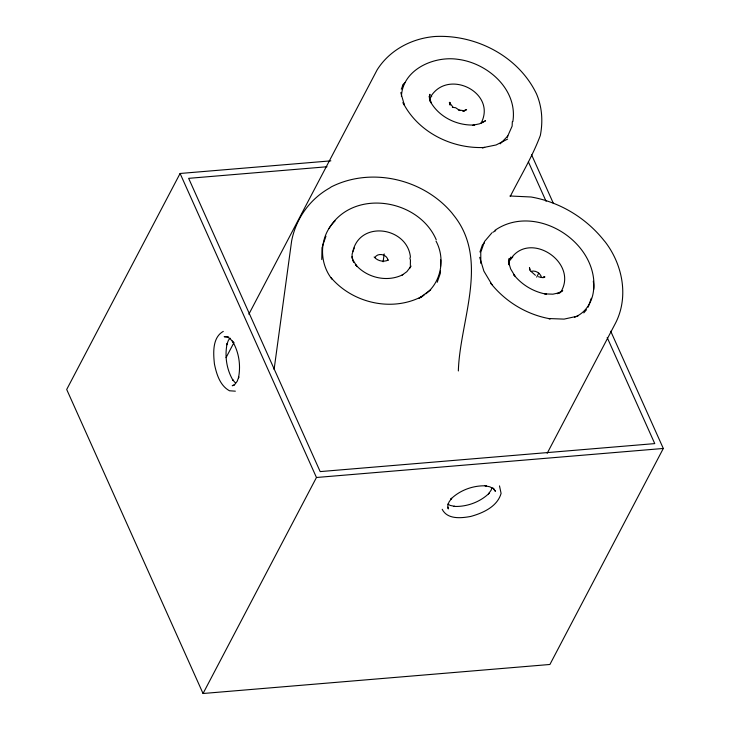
<?xml version="1.0" encoding="UTF-8"?>
<svg xmlns="http://www.w3.org/2000/svg" width="730" height="730" viewBox="0 0 730 730"><rect width="100%" height="100%" fill="white"/><g stroke="black" fill="none" stroke-linecap="round" stroke-linejoin="round"><path stroke-width="1.09" d="M321.775 259.561L322.012 247.488M352.043 258.31L352.134 253.994L354.242 247.954M410.333 265.483L410.442 260.09L409.822 257.936M440.473 270.866L440.427 273.066L437.206 282.291M440.564 266.477L440.692 259.889M401.427 96.397C402.531 69.669 433.666 55.836 457.518 59.276C487.394 62.807 517.944 89.37 512.861 121.572M450.164 103.56L450.1 105.111L449.78 102.3L450.346 104.262L449.333 102.456L452.865 106.927M512.323 121.718L512.131 126.135L507.085 137.505M508.883 261.523L509.166 258.52L509.184 264.972L508.454 261.641L510.653 268.914L514.896 276.013L513.701 274.626C521.795 284.828 533.53 291.918 546.378 294.163L544.762 293.88L552.902 294.181L560.193 292.584L557.2 293.688L562.72 290.558L560.476 292.383M529.816 270.383L529.469 267.691L530.126 269.863M274.097 369.48L291.635 240.927C295.933 218.69 309.748 199.208 329.522 188.084L331.393 186.825C371.424 166.705 423.126 178.959 451.797 212.822L453.339 214.821C490.031 259.807 459.791 320.525 458.349 370.959M383.104 261.805L384.181 253.912M429.632 96.086L429.924 94.261L429.678 100.083L429.24 96.269L431.129 102.83L429.751 100.366C437.973 116.636 456.715 125.907 474.609 124.985L472.967 125.222M492.002 487.476L491.126 490.204L488.397 493.973L489.31 493.115C480.002 502.213 466.707 506.985 453.759 506.419L455.073 506.438L450.31 505.461L447.645 504.056M322.368 246.466L325.945 236.219M352.891 251.275C360.136 219.821 407.568 227.185 410.442 257.288M409.603 268.576L410.315 266.56M479.948 251.969L482.366 245.061L484.392 242.688M509.102 261.623L510.69 257.106M561.388 291.033C577.53 262.097 530.099 230.799 510.973 258.566M588.188 307.157L591.3 298.278M401.29 89.179L403.416 84.251L404.967 82.663M481.024 123.261C496.966 93.367 449.589 68.821 431.485 95.493M330.854 160.856L180.091 173.475L66.695 389.482L203.049 693.5L549.909 664.473L663.305 448.466L610.718 331.219M226.063 357.618L234.02 342.47M248.857 314.192L377.154 69.834C389.656 49.968 411.829 38.371 434.925 36.5C475.942 34.31 518.592 56.319 536.559 94.006C542.162 107.191 543.02 121.463 540.346 135.424C532.407 156.676 520.536 176.094 510.334 196.279M402.358 86.277L403.416 84.251M203.049 693.5L316.455 477.493L180.091 173.475M536.65 277.126L538.767 273.093M547.181 453.303L614.897 324.33C629.114 297.931 623 265.245 605.325 242.068L604.13 240.672C586.035 217.859 559.819 202.028 531.102 197L509.932 195.987M230.05 338.136L228.362 340.399L226.729 344.788L227.13 343.648C224.53 356.121 226.601 369.699 233.208 380.64L232.432 379.454L235.343 382.867M328.956 228.572C352.937 188.176 418.646 198.66 436.23 239.778M335.07 220.944C319.229 236.182 318.563 262.399 332.113 279.298M374.955 257.416C378.067 252.261 387.092 254.441 388.004 260.236M411.09 266.094L406.865 271.66L401.801 275.338M491.929 232.806L484.556 241.475L480.769 252.27L480.805 263.366M509.923 260.254L512.834 256.832M583.808 312.887L586.5 309.721M430.226 97.774L431.749 96.214M500.178 143.828L507.898 135.935M430.709 289.81L419.093 298.251L420.964 296.982C391.034 312.02 352.371 302.859 330.936 277.546M420.672 297.603L424.112 295.102M425.827 293.852C441.486 281.78 445.373 258.228 436.011 241.119M494.913 230.37C535.108 202.31 598.089 241.502 593.727 289.472M492.878 232.268L495.725 230.653M544.206 276.916L542.746 277.747L544.936 276.944L542.755 277.418M574.601 317.249C588.635 311.61 595.561 295.75 593.308 281.269M463.952 111.133L466.607 109.619L462.61 110.996L464.426 110.732L458.385 109.956M481.919 122.795L485.532 120.742L479.473 123.844L473.186 125.131M223.298 331.384C212.211 337.506 213.269 353.183 214.438 364.024C216.491 374.006 219.922 385.549 229.475 390.769L235.352 391.171M507.633 139.074L496.126 144.96L482.211 147.798L484.683 147.442C452.098 149.121 417.962 132.23 402.996 102.602L404.374 105.065L400.788 92.628M388.305 260.035C383.588 262.408 377.501 260.966 374.125 256.978M402.832 274.681C387.064 282.61 366.697 277.783 355.401 264.442L356.943 266.441L352.955 260.017L353.585 262.161L352.006 256.659M234.376 385.239L232.231 385.732L234.941 384.281L237.195 381.261L238.829 376.881L238.427 378.021C241.028 365.538 238.956 351.96 232.35 341.019L233.125 342.206L230.215 338.793L227.158 336.913L224.165 336.694L228.654 336.95M531.13 271.332C535.482 270.036 540.574 273.166 541.551 277.564M577.914 316.09L564.08 319.11L548.641 318.535L550.247 318.827C526.859 314.73 505.489 301.828 490.752 283.24L491.947 284.627L483.899 271.149L479.71 257.352M327.013 166.759L188.65 178.339L320.178 471.598L654.755 443.603L607.187 337.525M316.455 477.493L663.305 448.466M452.354 107.319L455.657 107.739L459.827 110.568M538.402 276.734L541.505 277.537M535.409 275.301L530.518 270.967M493.434 488.16L495.414 491.327L493.334 488.671L489.793 486.791L485.03 485.824L486.344 485.842C473.396 485.277 460.092 490.049 450.784 499.137L451.697 498.289L448.977 502.058L447.809 505.698L448.284 508.956L447.773 507.195M442.188 509.275C447.38 519.669 461.241 518.2 470.75 516.438C482.95 513.071 497.367 506.611 501.09 493.389L499.502 485.897M531.604 154.824L553.477 203.588M528.356 161.777L546.086 201.297"/></g></svg>
